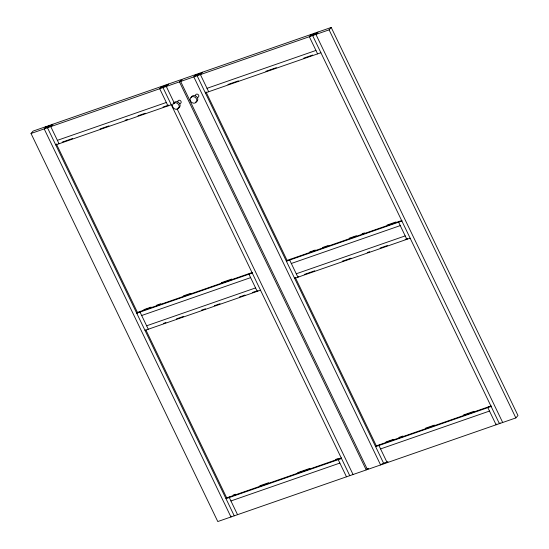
<?xml version="1.0" encoding="UTF-8"?>
<svg xmlns="http://www.w3.org/2000/svg" width="549" height="549" viewBox="0 0 549 549"><rect width="100%" height="100%" fill="white"/><g stroke="black" fill="none" stroke-linecap="round" stroke-linejoin="round"><path stroke-width="0.82" d="M31.025 133.482L33.139 131.081L181.575 79.475L179.461 81.876L31.025 133.482L217.788 521.55L366.224 469.944L367.281 468.743M46.308 126.503L44.195 128.905L230.957 516.973L231.664 516.17M48.188 126.956L47.482 127.759L234.251 515.827M48.895 126.16L49.602 125.357M51.407 125.838L52.114 125.042M52.896 124.211L50.776 126.613L59.031 143.769M161.825 86.344L159.711 88.739L167.967 105.902L168.673 105.099L163.026 107.062M160.486 87.915L161.193 87.113M163.705 86.797L162.998 87.6L349.768 475.667M164.412 85.994L165.119 85.198M168.413 84.052L166.292 86.454L174.458 103.425M180.655 81.458L182.776 79.056L331.212 27.45L517.975 415.518L515.861 417.919L367.425 469.525L180.655 81.458L329.091 29.852L331.212 27.45M195.945 74.479L193.824 76.881L380.587 464.948L381.294 464.145M194.607 76.057L195.314 75.254M197.825 74.939L197.118 75.735L383.881 463.802L384.588 463.006M198.532 74.136L199.232 73.333M202.526 72.194L200.412 74.589L208.668 91.752M311.461 34.319L309.341 36.721L317.596 53.877M313.342 34.772L312.635 35.575L499.398 423.643L500.105 422.84M314.049 33.976L314.749 33.173M316.56 33.654L317.26 32.858L310.755 35.115M318.043 32.027L315.929 34.429L502.692 422.497M140.736 311.269L140.029 312.072L148.285 329.228M249.671 273.395L248.965 274.198L257.22 291.354L257.927 290.551M290.366 259.245L289.659 260.048L297.922 277.204L298.629 276.401M295.335 277.547L294.628 278.35L410.144 238.184M399.301 221.371L398.595 222.173L406.85 239.33L407.557 238.534L405.141 239.371M229.99 496.728L229.283 497.524L237.539 514.681M338.925 458.854L338.218 459.65L346.474 476.806M379.62 444.704L378.913 445.5L387.175 462.656L387.882 461.86M367.425 469.525L368.482 468.324M488.555 406.83L487.848 407.626L496.104 424.789L496.811 423.986M45.601 127.306L52.189 125.014M161.118 87.14L167.706 84.855M195.238 75.282L201.819 72.99M44.901 128.102L51.482 125.817M160.418 87.943L166.999 85.651M194.531 76.078L201.112 73.792M310.048 35.918L316.629 33.626M57.384 140.338L166.313 102.471M207.014 88.32L315.95 50.446M62.161 142.129L72.646 138.485M100.083 128.946L108.963 125.858M125.097 120.252L127.519 119.407M138.012 115.757L145.272 113.238M227.931 84.498L238.424 80.847M265.853 71.308L276.346 67.664M303.782 58.125L312.656 55.037M55.744 144.915L171.261 104.756M205.374 92.891L320.891 52.731M143.859 309.629L151.126 307.104M156.774 305.141L160.809 303.734M183.4 295.884L190.661 293.358M221.322 282.694L231.815 279.05M309.636 251.991L315.284 250.028M322.544 247.503L328.192 245.54M349.171 238.245L356.431 235.72M362.079 233.757L364.502 232.913M387.1 225.063L395.973 221.974M252.3 272.482L137.442 312.415L136.735 313.218L252.252 273.052M401.937 220.458L287.079 260.391L286.372 261.194L401.889 221.027M141.683 315.503L250.612 277.629M291.313 263.479L400.248 225.605M146.638 325.797L255.566 287.923M296.268 273.773L405.203 235.898M163.52 323.375L165.935 322.538M176.428 318.887L183.689 316.361M201.442 310.192L205.477 308.792M214.35 305.704L219.998 303.741M239.364 297.009L245.012 295.039M252.279 292.521L256.314 291.114M304.276 274.438L314.762 270.794M342.199 261.255L351.072 258.167M367.212 252.561L369.635 251.717M380.121 248.066L387.388 245.547M144.998 330.374L260.514 290.208M233.112 495.081L235.535 494.244M259.746 485.824L268.619 482.736M297.668 472.641L309.773 468.434M335.59 459.451L338.012 458.614M385.974 441.938L393.242 439.413M398.89 437.45L402.925 436.043M425.516 428.193L434.389 425.104M463.438 415.003L473.931 411.359M341.553 457.935L226.696 497.868L225.989 498.67L341.505 458.511M491.19 405.91L376.333 445.843L375.626 446.646L491.142 406.486M230.937 500.956L339.865 463.082M380.567 448.931L489.502 411.064M382.173 463.843L387.807 461.887M329.091 29.852L515.861 417.919M205.992 91.909L287.305 260.871M295.472 277.842L376.422 446.028M179.461 81.876L366.224 469.944M177.059 108.826L353.055 474.521M56.362 143.934L137.675 312.896M145.842 329.867L226.785 498.053M173.477 103.85A3.575 3.095 41.4 0 1 179.015 102.814A3.575 3.095 41.4 0 1 177.855 108.222M177.835 101.99A1.784 1.544 41.4 0 1 179.146 100.241A1.784 1.544 41.4 0 1 181.143 101.791A1.784 1.544 41.4 0 1 179.825 103.548M191.121 97.77A3.575 3.095 41.4 0 1 196.624 96.631A3.575 3.095 41.4 0 1 195.574 102.073M195.492 95.855A1.784 1.544 41.4 0 1 196.659 94.119A1.784 1.544 41.4 0 1 198.711 95.368A1.784 1.544 41.4 0 1 197.901 97.324M172.647 106.63A3.575 3.095 41.4 0 0 178.37 108.551A3.575 3.095 41.4 0 0 176.51 102.91A3.575 3.095 41.4 0 0 172.647 106.63M190.325 100.549A3.575 3.095 41.4 0 0 196.068 102.375A3.575 3.095 41.4 0 0 194.099 96.748A3.575 3.095 41.4 0 0 190.325 100.549"/></g></svg>
